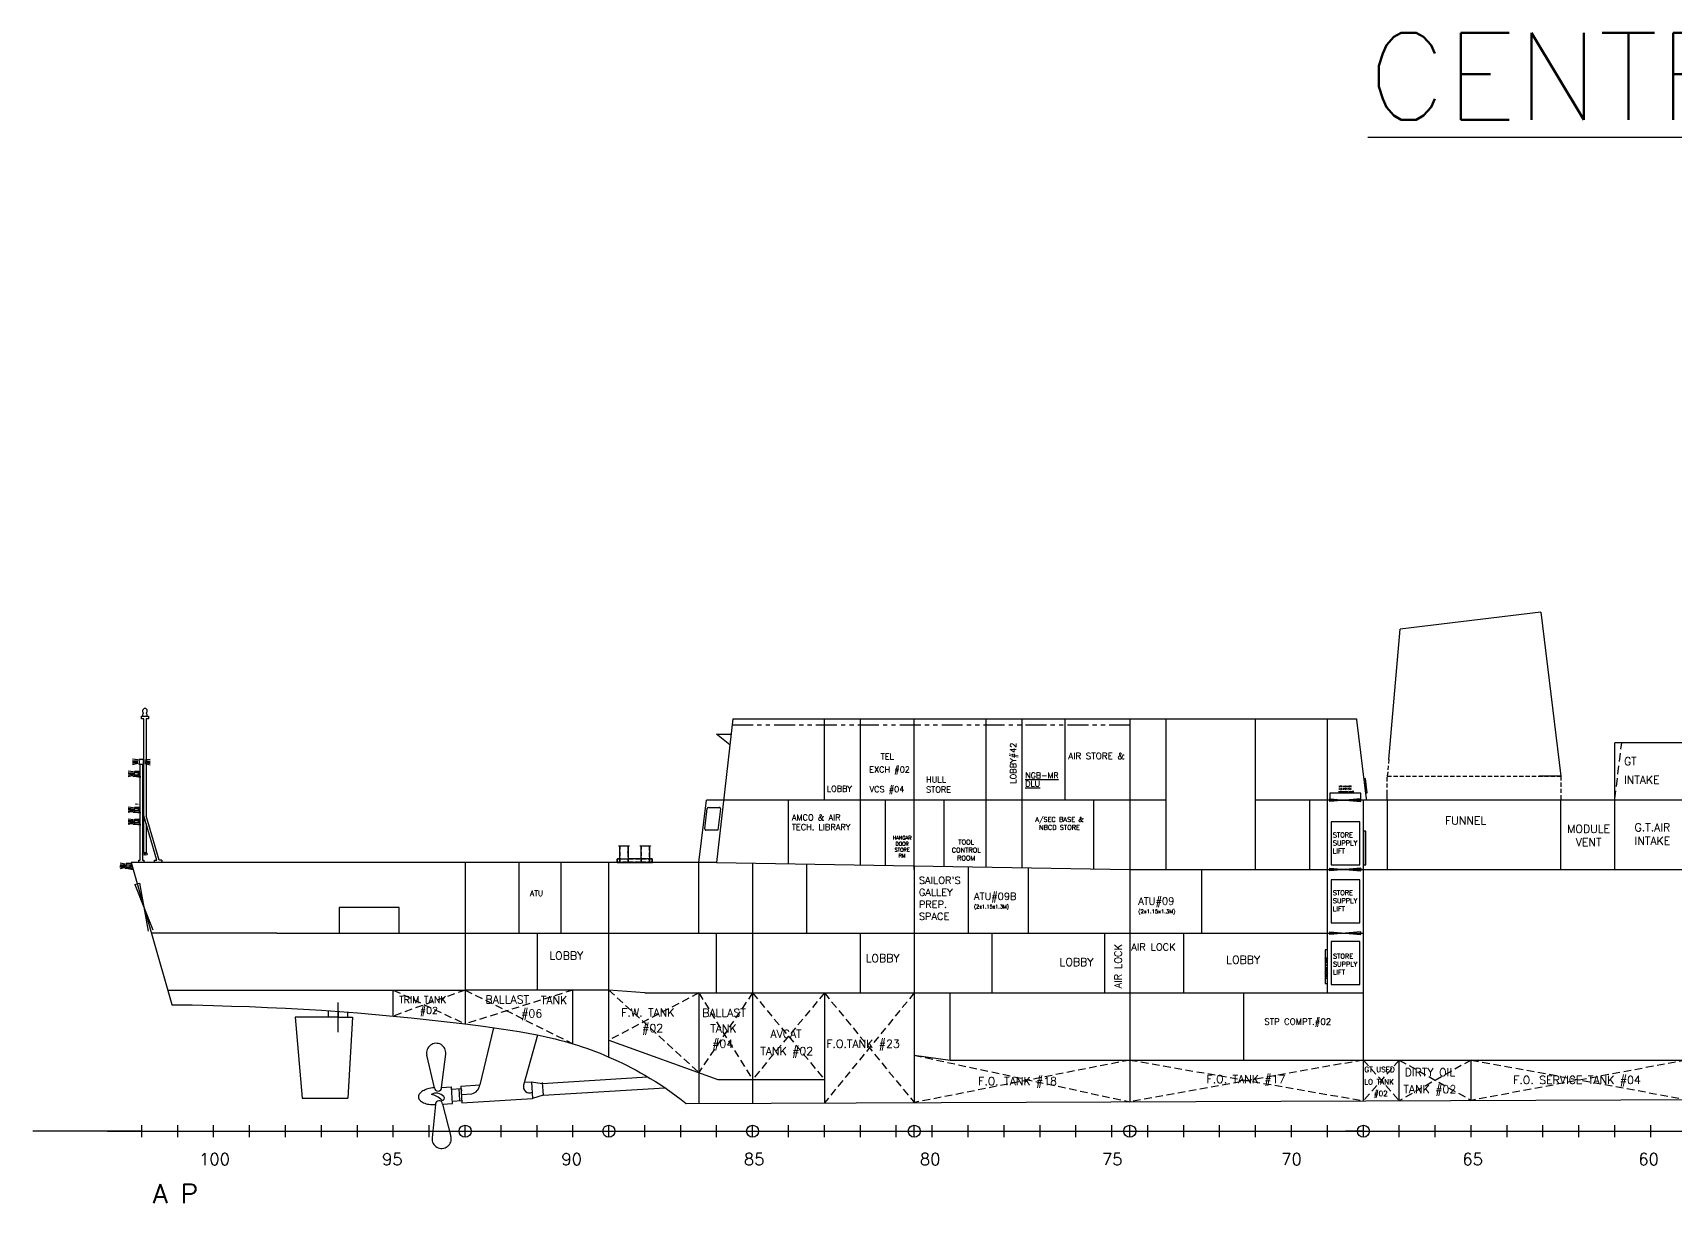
# Model space of a CAD drawing. Header units: millimetres. Extents: x 4499 to 173013, y -638 to 51821.
# Drawn here: x 4499 to 73084, y 2937 to 51821 of the extents above; entities that cross this region are included whole.
import ezdxf
from ezdxf.enums import TextEntityAlignment as Align

# ---------------------------------------------------------------- set-up
doc = ezdxf.new("R2010")
doc.units = ezdxf.units.MM
doc.header["$LTSCALE"] = 700
doc.header["$MEASUREMENT"] = 0
for name, pattern in [('CACHE', [0.375, 0.25, -0.125]), ('DASHED', [0.75, 0.5, -0.25]), ('HIDDEN', [0.375, 0.25, -0.125]), ('PHANTOM', [2.5, 1.25, -0.25, 0.25, -0.25, 0.25, -0.25])]:
    doc.linetypes.add(name, pattern=pattern)
for name, color, linetype in [('00', 7, 'Continuous'), ('01', 7, 'Continuous'), ('1', 2, 'Continuous'), ('COMPTNAME', 7, 'Continuous'), ('MANHOLES', 160, 'Continuous'), ('UP-DOWN', 7, 'Continuous'), ('WEAPON TEXT', 7, 'Continuous')]:
    doc.layers.add(name, color=color, linetype=linetype)
doc.styles.add('ROMANS', font='romans.shx', dxfattribs={"height": 150})
doc.styles.add('style1', font='romans.shx', dxfattribs={"height": 250})

msp = doc.modelspace()

# ---------------------------------------------------------------- linework, layer by layer
at = {"color": 18, "true_color": 0x000000}
for p, q in [((9030, 23272), (9230, 23272)), ((9030, 23171), (9030, 23272)), ((9130, 23171), (9030, 23171)), ((9130, 17569), (9130, 23171)), ((9230, 23272), (9331, 23272)), ((9331, 23171), (9230, 23171)), ((9230, 23171), (9230, 19120)), ((9331, 23272), (9331, 23171)), ((50311, 23170), (50311, 7173)), ((58563, 11717), (58563, 23170)), ((70566, 16869), (70566, 22170)), ((8877, 21364), (8659, 21364)), ((8881, 21337), (8662, 21299)), ((8884, 21449), (8666, 21483)), ((8881, 21401), (8666, 21418)), ((8884, 21299), (8666, 21251)), ((8980, 21271), (9080, 21271)), ((8980, 17269), (8980, 21271)), ((9080, 21271), (9080, 17269)), ((9177, 21449), (9395, 21483)), ((9177, 21299), (9395, 21251)), ((9180, 21401), (9395, 21418)), ((9180, 21337), (9398, 21299)), ((9183, 21364), (9402, 21364)), ((8695, 20864), (8477, 20864)), ((8699, 20836), (8480, 20799)), ((8702, 20949), (8484, 20983)), ((8699, 20901), (8484, 20918)), ((8702, 20799), (8484, 20751)), ((70566, 19769), (70566, 19919)), ((8695, 19363), (8477, 19363)), ((8699, 19336), (8480, 19298)), ((8702, 19448), (8484, 19482)), ((8699, 19400), (8484, 19417)), ((8702, 19298), (8484, 19250)), ((51811, 19765), (50311, 19764)), ((60063, 19770), (55562, 19767)), ((61064, 19769), (61064, 16869)), ((68316, 16869), (68316, 19769)), ((8695, 18863), (8477, 18863)), ((8699, 18835), (8480, 18798)), ((8702, 18948), (8484, 18982)), ((8699, 18900), (8484, 18917)), ((8702, 18798), (8484, 18750)), ((9681, 17269), (9130, 19120)), ((9781, 17269), (9230, 19120)), ((9230, 18783), (9230, 17569)), ((29011, 17181), (29011, 17844)), ((29366, 17844), (29366, 17181)), ((29901, 17314), (29901, 17844)), ((30257, 17844), (30257, 17314)), ((8930, 17269), (8980, 17269)), ((8930, 17169), (8930, 17269)), ((9080, 17569), (9130, 17569)), ((9080, 17269), (9130, 17269)), ((9230, 17569), (9130, 17569)), ((9130, 17269), (9130, 17169)), ((9581, 17269), (9681, 17269)), ((9581, 17169), (9581, 17269)), ((9881, 17269), (9781, 17269)), ((9881, 17269), (9881, 17169)), ((22553, 17169), (22553, 10424)), ((24803, 14218), (24803, 17169)), ((26553, 17169), (26553, 14218)), ((28554, 9042), (28554, 17169)), ((28896, 17169), (28896, 17301)), ((28896, 17169), (30371, 17169)), ((29028, 17314), (28909, 17314)), ((28909, 17169), (28909, 17314)), ((29011, 17715), (29011, 17707)), ((29041, 17181), (29032, 17181)), ((29349, 17590), (29349, 17620)), ((30358, 17314), (29349, 17314)), ((29366, 17715), (29366, 17707)), ((29366, 17590), (29366, 17620)), ((30358, 17169), (30358, 17314)), ((30371, 17169), (30371, 17301)), ((32306, 14218), (32306, 17169)), ((8350, 17016), (8132, 17016)), ((8354, 16989), (8136, 16952)), ((8357, 17102), (8139, 17136)), ((8354, 17054), (8139, 17071)), ((8357, 16952), (8139, 16904)), ((8335, 16923), (8669, 16923)), ((8684, 16865), (8335, 16923)), ((34556, 17143), (34556, 7115)), ((36807, 17103), (36807, 14218)), ((41308, 17025), (41308, 7138)), ((53311, 14218), (53311, 16869)), ((8757, 16254), (8949, 16309)), ((8757, 16254), (9510, 14358)), ((8951, 16310), (9318, 14302)), ((14682, 14218), (9445, 14218)), ((14682, 14218), (60063, 14218)), ((25554, 14218), (25554, 11839)), ((33056, 11717), (33056, 14218)), ((39057, 11717), (39057, 14218)), ((10127, 11839), (22553, 11839)), ((19552, 10754), (19552, 11839)), ((28554, 11839), (22553, 11839)), ((27054, 9591), (27054, 11839)), ((30055, 11717), (28554, 11839)), ((30055, 11717), (60063, 11717)), ((32306, 11717), (32306, 7106)), ((37557, 11717), (37557, 7126)), ((55061, 11717), (55061, 8916)), ((16851, 10699), (16851, 10978)), ((17251, 10073), (17251, 11314)), ((16851, 10699), (15451, 10699)), ((15451, 10699), (15751, 7316)), ((17251, 10699), (16851, 10699)), ((17251, 10949), (17251, 10699)), ((17251, 10699), (17651, 10699)), ((17651, 10699), (17651, 10919)), ((17651, 10699), (17851, 10699)), ((17851, 10699), (17651, 7316)), ((23741, 10257), (23162, 7876)), ((25571, 9958), (24993, 7864)), ((28554, 9743), (33106, 8106)), ((21269, 7756), (20953, 9124)), ((21569, 7775), (21740, 9165)), ((41308, 9116), (42808, 8916)), ((61564, 7218), (61564, 8916)), ((64565, 7230), (64565, 8916)), ((21569, 7775), (21977, 7801)), ((22021, 7102), (21977, 7801)), ((21983, 7701), (22382, 7726)), ((22283, 7721), (22314, 7221)), ((22376, 7826), (23162, 7876)), ((22376, 7826), (22420, 7127)), ((22382, 7726), (22395, 7627)), ((25029, 7993), (25317, 8011)), ((25317, 8011), (25773, 7940)), ((25317, 8011), (25361, 7313)), ((25771, 7978), (25804, 7441)), ((25773, 7940), (30170, 8217)), ((25804, 7441), (30887, 7761)), ((33106, 8106), (37557, 8106)), ((15751, 7316), (17651, 7316)), ((21313, 7057), (21172, 5661)), ((21613, 7076), (22021, 7102)), ((21613, 7076), (21957, 5719)), ((22015, 7202), (22414, 7227)), ((22398, 7477), (22834, 7504)), ((22420, 7127), (25361, 7313)), ((25804, 7441), (25361, 7313)), ((9049, 5692), (9049, 6192)), ((10549, 5692), (10549, 6192)), ((12050, 5692), (12050, 6192)), ((13550, 5692), (13550, 6192)), ((15051, 5692), (15051, 6192)), ((16551, 5692), (16551, 6192)), ((18052, 5692), (18052, 6192)), ((19552, 5692), (19552, 6192)), ((21052, 5692), (21052, 6192)), ((22553, 5692), (22553, 6192)), ((24053, 5692), (24053, 6192)), ((25554, 5692), (25554, 6192)), ((27054, 5692), (27054, 6192)), ((28554, 5692), (28554, 6192)), ((30055, 5692), (30055, 6192)), ((31555, 5692), (31555, 6192)), ((33056, 5692), (33056, 6192)), ((34556, 5692), (34556, 6192)), ((36057, 5692), (36057, 6192)), ((37557, 5692), (37557, 6192)), ((39057, 5692), (39057, 6192)), ((40558, 5692), (40558, 6192)), ((41308, 5692), (41308, 6192)), ((42058, 5692), (42058, 6192)), ((43559, 5692), (43559, 6192)), ((45059, 5692), (45059, 6192)), ((46560, 5692), (46560, 6192)), ((48060, 5692), (48060, 6192)), ((49560, 5692), (49560, 6192)), ((50311, 5692), (50311, 6192)), ((51061, 5692), (51061, 6192)), ((52561, 5692), (52561, 6192)), ((54062, 5692), (54062, 6192)), ((55562, 5692), (55562, 6192)), ((57063, 5692), (57063, 6192)), ((58563, 5692), (58563, 6192)), ((60063, 5692), (60063, 6192)), ((61564, 5692), (61564, 6192)), ((63064, 5692), (63064, 6192)), ((64565, 5692), (64565, 6192)), ((66065, 5692), (66065, 6192)), ((67565, 5692), (67565, 6192)), ((69066, 5692), (69066, 6192)), ((70566, 5692), (70566, 6192)), ((72067, 5692), (72067, 6192)), ((7622, 5942), (148588, 5942)), ((60063, 5942), (59313, 5942))]:
    msp.add_line(p, q, dxfattribs=at)
at = {"color": 18, "linetype": 'ByBlock', "true_color": 0x000000}
for p, q in [((33732, 23170), (33056, 17169)), ((32306, 17169), (32625, 19769)), ((32559, 18575), (32663, 19425)), ((33375, 19769), (32625, 19769)), ((32713, 19469), (33166, 19469)), ((33216, 19413), (33106, 18519)), ((33106, 18519), (32608, 18519))]:
    msp.add_line(p, q, dxfattribs=at)
at = {"color": 18, "linetype": 'DASHED', "true_color": 0x000000}
msp.add_line((70566, 19819), (70855, 22170), dxfattribs=at)
at = {"color": 18, "linetype": 'Continuous', "true_color": 0x000000}
msp.add_line((57813, 19769), (57813, 16869), dxfattribs=at)
at = {"color": 18, "true_color": 0x000000, "extrusion": (0, 0, -1)}
for p, q in [((70566, 19769), (60063, 19769)), ((70566, 19769), (60063, 19769)), ((78068, 19769), (70566, 19769))]:
    msp.add_line(p, q, dxfattribs=at)
at = {"color": 18, "linetype": 'HIDDEN', "true_color": 0x000000}
for p, q in [((29028, 17181), (29028, 17844)), ((29349, 17844), (29349, 17181)), ((29918, 17181), (29918, 17844)), ((30240, 17844), (30240, 17181)), ((30371, 17301), (28896, 17301)), ((30358, 17181), (28909, 17181)), ((29028, 17314), (29349, 17314)), ((29901, 17181), (29901, 17314)), ((30257, 17314), (30257, 17181))]:
    msp.add_line(p, q, dxfattribs=at)
at = {"color": 18, "linetype": 'DASHED', "lineweight": -2, "ltscale": 0.9, "true_color": 0x000000, "transparency": 33554534}
for p, q in [((22553, 11839), (19552, 10754)), ((19552, 11839), (22553, 10424)), ((22553, 11839), (27054, 9591)), ((27054, 11839), (22553, 10424)), ((28554, 11839), (32306, 8394)), ((32306, 11717), (28554, 9743)), ((34556, 11717), (32306, 8394)), ((32306, 11717), (34556, 8106)), ((34556, 11717), (37557, 8106)), ((37557, 11717), (34556, 8106)), ((41308, 11717), (37557, 7126)), ((37557, 11717), (41308, 7138)), ((41308, 9116), (50311, 7173)), ((50311, 8916), (41308, 7138)), ((50311, 8916), (60063, 7214)), ((60063, 8916), (50311, 7173)), ((61564, 8916), (60063, 7214)), ((60063, 8916), (61564, 7218)), ((61564, 8916), (64565, 7230)), ((64565, 8916), (61564, 7218)), ((64565, 8916), (73567, 7265)), ((73567, 8916), (64565, 7230))]:
    msp.add_line(p, q, dxfattribs=at)
at = {"color": 18, "ltscale": 0.9, "true_color": 0x000000}
msp.add_line((9049, 5942), (4499, 5942), dxfattribs=at)
at = {"color": 18, "true_color": 0x000000}
msp.add_lwpolyline([(9098, 23444, -0.313859), (9098, 23359, 0.153244), (9080, 23302), (9080, 23272), (9280, 23272), (9280, 23302, 0.153244), (9262, 23359, -0.313859), (9262, 23444, 1.914854)], format="xyb", close=True, dxfattribs=at)
at = {"color": 18, "linetype": 'PHANTOM', "true_color": 0x000000}
msp.add_lwpolyline([(33704, 22920), (50311, 22920)], dxfattribs=at)
at = {"color": 18, "true_color": 0x000000}
for points in [[(33732, 23170), (59773, 23170), (59778, 23127), (60179, 19820), (60179, 19769)], [(33609, 22080), (33044, 22526), (33659, 22526)], [(82570, 16869), (82570, 19819), (82281, 22170), (70566, 22170)], [(8680, 20770), (8980, 20770), (8980, 20720), (8680, 20770)], [(8680, 19270), (8980, 19270), (8980, 19220), (8680, 19270)], [(58663, 19826), (59963, 19712), (59963, 19826), (58663, 19712), (58663, 19826)], [(60063, 7214), (60063, 19569), (60063, 19770)], [(8680, 18769), (8980, 18769), (8980, 18719), (8680, 18769)], [(50311, 16869), (132084, 16869)], [(58663, 16925), (59963, 16812), (59963, 16925), (58663, 16812), (58663, 16925)], [(58663, 16925), (59963, 16812), (59963, 16925), (58663, 16812), (58663, 16925)], [(58663, 14275), (59963, 14161), (59963, 14275), (58663, 14161), (58663, 14275)], [(42808, 8916), (89563, 8916), (94814, 8937), (100816, 8960), (106818, 8984), (112819, 9008), (118821, 9032), (124823, 9056), (130825, 9079), (136826, 9103), (142828, 9127), (144087, 9132)]]:
    msp.add_lwpolyline(points, dxfattribs=at)
for points in [[(9105, 21421), (9130, 21421), (9130, 21471), (8930, 21471), (8930, 21421), (8955, 21421, 0.420204), (8955, 21321), (8930, 21321), (8930, 21271), (9130, 21271), (9130, 21321), (9105, 21321)], [(21269, 7756, 0.000971), (21264, 7756, 0.052127), (20989, 7709, 0.065985), (20786, 7623, 0.104657), (20636, 7485, 0.172123), (20601, 7363, 0.172123), (20651, 7247, 0.104657), (20817, 7129, 0.065985), (21030, 7068, 0.052127), (21308, 7057, 0.052127)], [(21308, 7057, 0.000971), (21313, 7057, 0.007359)]]:
    msp.add_lwpolyline(points, format="xyb", dxfattribs=at)
for points in [[(8898, 20820), (8748, 20820), (8748, 20770), (8948, 20770), (8948, 20970), (8748, 20970), (8748, 20920), (8898, 20920)], [(8898, 19320), (8748, 19320), (8748, 19270), (8948, 19270), (8948, 19470), (8748, 19470), (8748, 19420), (8898, 19420)], [(8898, 18819), (8748, 18819), (8748, 18769), (8948, 18769), (8948, 18969), (8748, 18969), (8748, 18919), (8898, 18919)], [(28976, 17856), (29401, 17856), (29401, 17844), (28976, 17844)], [(29866, 17856), (30291, 17856), (30291, 17844), (29866, 17844)], [(8554, 16973), (8403, 16973), (8403, 16923), (8604, 16923), (8604, 17123), (8403, 17123), (8403, 17073), (8554, 17073)]]:
    msp.add_lwpolyline(points, close=True, dxfattribs=at)
at = {"color": 18, "linetype": 'Continuous', "true_color": 0x000000}
msp.add_lwpolyline([(17291, 14218), (19792, 14218), (19792, 15290), (17291, 15290)], close=True, dxfattribs=at)
at = {"color": 18, "true_color": 0x000000}
for centre, radius in [((9130, 17518), 50), ((9229, 17518), 50), ((22553, 5942), 250), ((28554, 5942), 250), ((34556, 5942), 250), ((41308, 5942), 250), ((50311, 5942), 250), ((60063, 5942), 250)]:
    msp.add_circle(centre, radius, dxfattribs=at)
for centre, radius, start, end in [((9056, 21371), 70, 314.41531, 45.58469), ((8797, 20870), 70, 134.48046, 225.51954), ((8797, 19370), 70, 134.48046, 225.51954), ((8797, 18869), 70, 134.48046, 225.51954), ((8453, 17023), 70, 134.48046, 225.51954), ((21343, 9214), 400, 352.96819, 193.00915), ((21419, 7766), 150, 183.60854, 3.60854), ((22731, 7926), 434, 283.72995, 353.35719), ((25237, 7797), 253, 164.50527, 295.4214), ((21343, 7112), 422, 40.50748, 120.19811), ((20993, 6684), 804, 43.25559, 80.07097), ((21463, 7067), 150, 3.60854, 183.60854), ((21594, 7326), 92.1, 260.07096, 40.50748), ((21570, 5620), 400, 174.20794, 14.2489)]:
    msp.add_arc(centre, radius, start, end, dxfattribs=at)
at = {"color": 18, "linetype": 'ByBlock', "true_color": 0x000000}
for centre, start, end in [((32713, 19419), 90, 173), ((33166, 19419), 353, 90), ((32608, 18569), 173, 270)]:
    msp.add_arc(centre, 50, start, end, dxfattribs=at)
at = {"color": 18, "true_color": 0x000000}
for points in [[(8774, 19639), (8774, 19572), (8974, 19606)], [(8774, 19572), (8774, 19639), (8974, 19606)]]:
    msp.add_solid(points, dxfattribs=at)
at = {"layer": '00', "color": 18, "true_color": 0x000000}
msp.add_line((51811, 23170), (51811, 16869), dxfattribs=at)
at = {"layer": '01', "color": 18, "linetype": 'ByBlock', "true_color": 0x000000}
for p, q in [((37557, 19768), (37557, 23170)), ((39057, 17064), (39057, 23170)), ((41308, 16869), (41308, 23170)), ((44309, 16973), (44309, 23170)), ((45809, 16947), (45809, 23170)), ((47610, 19765), (47610, 23170)), ((55562, 16869), (55562, 23170)), ((61064, 19769), (61064, 20069)), ((50311, 19764), (33349, 19769)), ((36057, 17116), (36057, 19768)), ((40108, 17046), (40108, 19767)), ((42558, 17003), (42558, 19766)), ((48810, 16895), (48810, 19764)), ((33056, 17169), (50311, 16869)), ((43559, 16986), (43559, 14218)), ((46059, 16942), (46059, 14218)), ((60013, 16869), (58713, 16869)), ((44559, 11717), (44559, 14218)), ((49260, 11717), (49260, 14218)), ((52561, 11717), (52561, 14218)), ((42808, 8916), (42809, 11717)), ((58563, 11717), (58563, 12117))]:
    msp.add_line(p, q, dxfattribs=at)
for points in [[(60150, 20069), (60224, 20078), (60151, 20674), (60077, 20665)], [(58663, 19769), (59963, 19769), (59963, 20069), (58663, 20069)], [(58713, 17069), (59913, 17069), (59913, 18869), (58713, 18869)], [(60063, 17069), (60163, 17069), (60163, 18469), (60063, 18469)], [(58713, 14647), (59913, 14647), (59913, 16448), (58713, 16448)], [(58713, 12067), (59913, 12067), (59913, 13868), (58713, 13868)], [(58463, 12117), (58563, 12117), (58563, 13518), (58463, 13518)]]:
    msp.add_lwpolyline(points, close=True, dxfattribs=at)
at = {"layer": '1', "color": 18, "linetype": 'Continuous', "true_color": 0x000000}
msp.add_lwpolyline([(33056, 17169), (8599, 17169), (10301, 11232), (10302, 11228), (10710, 11227), (11157, 11219), (12050, 11195), (12800, 11172), (13550, 11147), (14300, 11116), (15051, 11081), (15801, 11042), (16551, 10997), (17301, 10946), (18052, 10888), (18802, 10824), (19552, 10754), (20302, 10679), (21052, 10599), (21803, 10514), (22553, 10424), (23304, 10328), (23679, 10276), (24053, 10222), (24429, 10164), (24805, 10102), (25180, 10035), (25554, 9962), (25932, 9882), (26120, 9839), (26308, 9795), (26496, 9748), (26682, 9697), (26869, 9646), (27054, 9591), (27245, 9533), (27435, 9471), (27624, 9406), (27812, 9339), (27999, 9269), (28185, 9196), (28370, 9120), (28554, 9042), (28747, 8957), (28938, 8869), (29127, 8778), (29315, 8684), (29502, 8587), (29688, 8488), (29872, 8387), (30055, 8283), (30281, 8150), (30505, 8014), (30726, 7873), (30944, 7729), (31159, 7579), (31370, 7425), (31577, 7265), (31780, 7100), (127582, 7479)], dxfattribs=at)
at = {"layer": 'MANHOLES', "color": 18, "linetype": 'CACHE', "true_color": 0x000000}
msp.add_line((61125, 21470), (61064, 20770), dxfattribs=at)
at = {"layer": 'MANHOLES', "color": 18, "true_color": 0x000000}
for points in [[(67474, 27622), (61601, 26906)], [(67474, 27622), (68316, 20770), (67401, 20770)], [(61125, 21470), (61601, 26906)]]:
    msp.add_lwpolyline(points, dxfattribs=at)
at = {"layer": 'MANHOLES', "color": 18, "linetype": 'CACHE', "true_color": 0x000000}
msp.add_lwpolyline([(61064, 19769), (61064, 20770), (68316, 20770), (68316, 19769)], dxfattribs=at)

# ---------------------------------------------------------------- texts
at = {"color": 18, "linetype": 'Continuous', "true_color": 0x000000, "style": 'ROMANS'}
for s, height, p in [('%%uCENTRELINE PROFILE', 3626.77, (60250, 48194)), ('A P', 800.2, (9505, 2937))]:
    msp.add_text(s, height=height, dxfattribs=at).set_placement(p)
at = {"color": 18, "true_color": 0x000000, "style": 'ROMANS'}
for s, height, p in [('GT ', 334.3, (70947, 21228)), ('INTAKE', 334.3, (70947, 20458)), ('FUNNEL ', 334.3, (63477, 18749)), ('LOBBY', 334.3, (26067, 13108)), ('LOBBY', 334.3, (39278, 13002)), ('LOBBY ', 334.3, (47373, 12842)), ('LOBBY ', 334.3, (54333, 12936)), ('TRIM TANK', 285, (19793, 11296)), ('#02', 285, (20668, 10845)), ('BALLAST ', 334.3, (23401, 11276)), ('#06', 334.3, (24897, 10691)), ('TANK', 334.3, (25717, 11252)), ('F.W. TANK', 334.3, (29072, 10732)), ('BALLAST ', 334.3, (32452, 10717)), ('#02', 334.3, (29946, 10084)), ('TANK', 334.3, (32789, 10072)), ('#04', 334.3, (32873, 9427)), ('AVCAT ', 334.3, (35302, 9845)), ('F.O.TANK #23', 334.25, (37636, 9429)), ('TANK #02', 334.3, (34878, 9123)), ('F.O. TANK #18', 334.25, (43975, 7866)), ('F.O. TANK #17', 334.25, (53512, 7954)), ('GT USED', 219.3, (60104, 8408)), ('DIRTY OIL  ', 334.25, (61791, 8236)), ('F.O. SERVICE TANK #04', 334.25, (66320, 7915)), ('LO TANK', 219.3, (60098, 7893)), ('#02', 219.3, (60506, 7405)), ('TANK #02', 334.3, (61735, 7528))]:
    msp.add_text(s, height=height, dxfattribs=at).set_placement(p)
for s, p in [('100', (12087, 4526)), ('95', (19512, 4526)), ('90', (26999, 4526)), ('85', (34624, 4526)), ('80', (41972, 4526)), ('75', (49577, 4526)), ('70', (57063, 4526)), ('65', (64627, 4526)), ('60', (71975, 4526))]:
    msp.add_text(s, height=500.1, dxfattribs=at).set_placement(p, align=Align.CENTER)
at = {"color": 18, "true_color": 0x000000, "attachment_point": 1}
for s, insert, char_height, width in [('{\\Fromans|c0;AIR STORE & }', (47739, 21751), 270.08, 2761.98), ('{\\Fromans|c0;\\H2.083x;HULL STORE}', (41799, 20755), 120.03, 1914.98), ('{\\Fromans.shx|c0;LOBBY}', (37655, 20372), 247.57, 1189.74), ('{\\Fromans.shx|c0;\\H1.8x;ATU}', (25264, 15992), 125.04, 569.4)]:
    msp.add_mtext(s, dxfattribs=dict(at, insert=insert, char_height=char_height, width=width))
at = {"color": 18, "true_color": 0x000000, "style": 'ROMANS'}
for s, insert, char_height, width, attachment_point in [('MODULE VENT', (69471, 18293), 334.25, 1404.03, 5), ('G.T.AIR INTAKE', (72135, 18356), 334.25, 2585.36, 5), ("{\\H0.75x;SAILOR'S\\PGALLEY PREP. SPACE\\P\\H0.5x; }", (41499, 16569), 400.11, 2140.29, 1), ('{\\H0.75x;ATU#09B\\P\\H0.5x;(2x1.15x1.3M)\\P }', (43804, 15901), 400.11, 1855.62, 1), ('{\\H0.75x;ATU#09\\P\\H0.5333x;(2x1.15x1.3M)\\C0;\\P\\C256; }', (50663, 15704), 400.11, 1855.62, 1), ('{\\H1.111x;AIR LOCK}', (50373, 13789), 270.08, 2114.41, 1), ('\\pt3453.5;{\\H0.7857x;\\C252;\\c9999763;STP COMPT.#02}', (57324, 10477), 334.25, 4612.14, 5)]:
    msp.add_mtext(s, dxfattribs=dict(at, insert=insert, char_height=char_height, width=width, attachment_point=attachment_point))
at = {"color": 18, "true_color": 0x000000, "insert": (49672, 11910), "char_height": 270.08, "width": 2490.47, "attachment_point": 1, "rotation": 90, "style": 'ROMANS'}
msp.add_mtext('{\\H1.111x;AIR LOCK}', dxfattribs=at)
at = {"layer": '01', "color": 18, "true_color": 0x000000, "style": 'ROMANS'}
for s, p in [('MECHANISM COMPT.', (59032, 20091)), ('AND OPERATION', (59041, 20212)), ('LIFT MACHINERY', (59038, 20317))]:
    msp.add_text(s, height=49.78, dxfattribs=at).set_placement(p)
for s, height, rotation, p in [('WT HATCH', 49.8, 98.44849, (60203, 20203)), ('WTD(1400 X 600)', 74.67, 90, (58550, 12298))]:
    msp.add_text(s, height=height, rotation=rotation, dxfattribs=at).set_placement(p)
at = {"layer": '01', "color": 18, "linetype": 'ByBlock', "true_color": 0x000000, "char_height": 200.06, "attachment_point": 1, "style": 'ROMANS'}
for insert, width in [((58789, 18416), 1252.73), ((58789, 16002), 1252.73), ((58796, 13352), 1042.47)]:
    msp.add_mtext('STORE SUPPLY\\PLIFT ', dxfattribs=dict(at, insert=insert, width=width))
at = {"layer": 'COMPTNAME', "color": 18, "linetype": 'ByBlock', "true_color": 0x000000, "style": 'style1'}
for s, p in [('AMCO & AIR ', (36196, 18923)), ('TECH. LIBRARY', (36196, 18519))]:
    msp.add_text(s, height=250.07, dxfattribs=at).set_placement(p)
at = {"layer": 'COMPTNAME', "color": 18, "true_color": 0x000000, "insert": (45318, 20456), "char_height": 250.07, "width": 1274.36, "attachment_point": 1, "rotation": 90, "style": 'style1'}
msp.add_mtext('{\\Fromans.shx|c0;LOBBY#42}', dxfattribs=at)
at = {"layer": 'COMPTNAME', "color": 18, "true_color": 0x000000, "insert": (47373, 18798), "char_height": 200.06, "width": 2856.81, "attachment_point": 5, "style": 'style1'}
msp.add_mtext('A/SEC BASE &\\PNBCD STORE  ', dxfattribs=at)
at = {"layer": 'UP-DOWN', "color": 18, "true_color": 0x000000, "attachment_point": 5, "style": 'ROMANS'}
for s, insert, char_height, width in [('HANGAR DOOR STORE RM', (40801, 17824), 150.04, 948.52), ('{\\H1.134x;TOOL CONTROL ROOM}', (43478, 17684), 176.39, 1838.41)]:
    msp.add_mtext(s, dxfattribs=dict(at, insert=insert, char_height=char_height, width=width))
at = {"layer": 'WEAPON TEXT', "color": 18, "linetype": 'Continuous', "true_color": 0x000000, "style": 'ROMANS'}
for s, p in [('TEL', (40462, 21465)), ('EXCH #02', (41127, 20925)), ('VCS #04', (40898, 20102))]:
    msp.add_text(s, height=250.1, dxfattribs=at).set_placement(p, align=Align.RIGHT)
at = {"layer": 'WEAPON TEXT', "color": 18, "true_color": 0x000000, "style": 'ROMANS'}
for s, p in [('%%UNGB-MR', (45945, 20682)), ('%%UDLU', (45945, 20335))]:
    msp.add_text(s, height=240.1, dxfattribs=at).set_placement(p)

doc.saveas('drawing.dxf')
